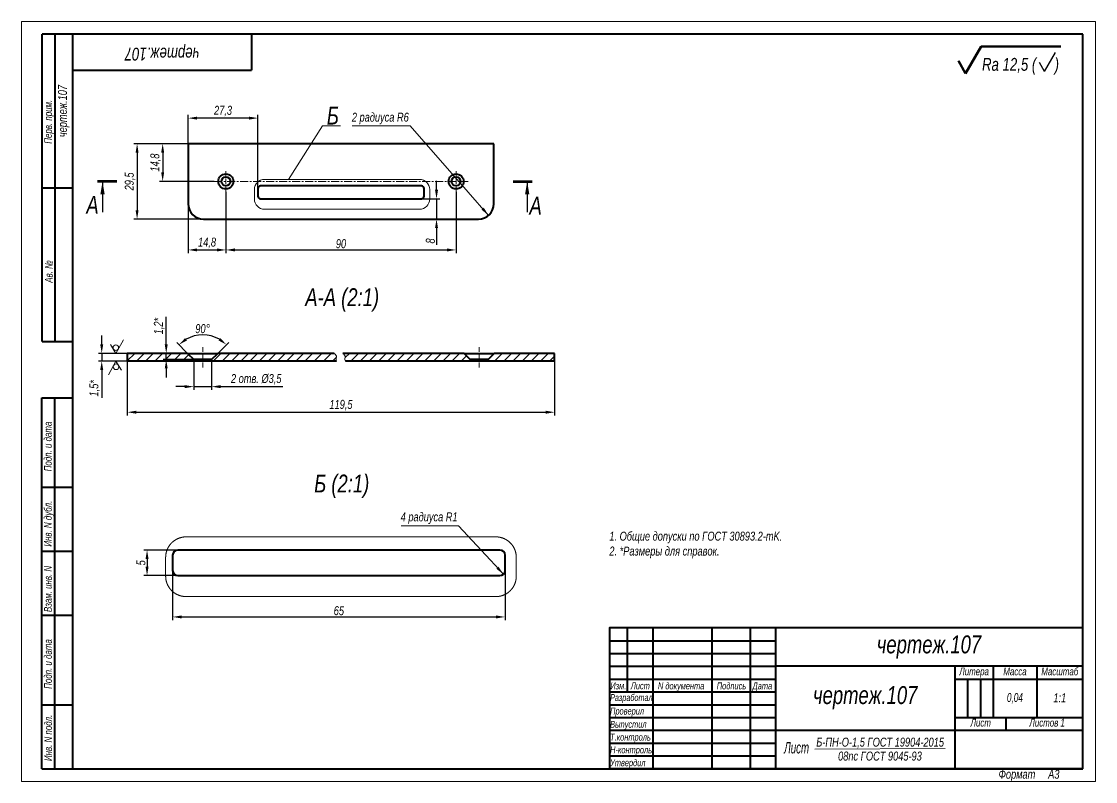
# Model space of a CAD drawing. Header units: millimetres. Extents: x 13811 to 14231, y -9150 to -8853.
import ezdxf

# ---------------------------------------------------------------- set-up
doc = ezdxf.new("R2010")
doc.units = ezdxf.units.MM
doc.linetypes.add('LT_08', pattern=[10.16, 6.35, -1.27, 1.27, -1.27])
for name, color, linetype, lineweight in [('Layer_01', 3, 'Continuous', 13), ('Layer_05', 7, 'Continuous', 40), ('Layer_08', 1, 'Continuous', 15), ('Layer_09', 6, 'Continuous', 15), ('Layer_15', 7, 'Continuous', 40), ('Layer_18', 7, 'Continuous', 18), ('Layer_19', 7, 'Continuous', 50), ('Layer_20', 8, 'Continuous', 20)]:
    doc.layers.add(name, color=color, linetype=linetype, lineweight=lineweight)
doc.styles.add('Style_01', font='ARIALNI.TTF', dxfattribs={"width": 0.9, "height": 3.5})
doc.dimstyles.new('DimStyle_05', dxfattribs={"dimtxt": 3.5, "dimasz": 3.5, "dimexe": 1.25, "dimexo": 0, "dimtad": 1, "dimdec": 1, "dimtxsty": 'Style_01', "dimcen": 0, "dimazin": 3, "dimtfac": 1, "dimtdec": 1, "dimtmove": 0, "dimatfit": 3})

# ---------------------------------------------------------------- blocks, each defined once
blk = doc.blocks.new('Block_18')
at = {"layer": 'Layer_05', "linetype": 'Continuous', "lineweight": 15}
for p, q in [((0, 297.18), (0, 0.18)), ((420, 297.18), (0, 297.18)), ((420, 297.18), (420, 0.18)), ((0, 0.18), (420, 0.18))]:
    blk.add_line(p, q, dxfattribs=at)
at = {"layer": 'Layer_05', "linetype": 'Continuous'}
for p, q in [((415, 292.18), (8.12, 292.18)), ((8.12, 172.18), (8.12, 292.18)), ((13.12, 172.18), (13.12, 292.18)), ((20, 292.18), (20, 5.18)), ((90, 292.18), (90, 278.18)), ((415, 5.18), (415, 292.18)), ((20, 278.18), (90, 278.18)), ((8.12, 232.18), (20, 232.18)), ((8.12, 172.18), (20, 172.18)), ((8, 5.18), (8, 150.18)), ((8, 150.18), (20, 150.18)), ((13, 5.18), (13, 150.18)), ((8, 115.18), (20, 115.18)), ((8, 90.18), (20, 90.18)), ((8, 65.18), (20, 65.18)), ((229.88, 55.22), (294.92, 55.22)), ((229.88, 50.21), (294.92, 50.21)), ((229.88, 45.21), (294.92, 45.21)), ((369.97, 40.21), (369.97, 25.2)), ((374.97, 40.21), (374.97, 25.2)), ((8, 30.18), (20, 30.18)), ((229.88, 30.2), (294.92, 30.2)), ((229.88, 25.2), (294.92, 25.2)), ((229.88, 20.19), (294.92, 20.19)), ((229.88, 15.19), (294.92, 15.19)), ((229.88, 10.19), (294.92, 10.19)), ((8, 5.18), (20, 5.18)), ((20, 5.18), (415, 5.18)), ((415, 5.18), (230, 5.18))]:
    blk.add_line(p, q, dxfattribs=at)
for points in [[(415, 60.22), (229.88, 60.22), (229.88, 5.18)], [(236.88, 60.22), (236.88, 35.2)], [(246.89, 60.22), (246.89, 5.18)], [(269.9, 60.22), (269.9, 5.18)], [(284.91, 60.22), (284.91, 5.18)], [(294.92, 60.22), (294.92, 5.18)], [(415, 45.21), (294.92, 45.21)], [(415, 45.21), (294.92, 45.21)], [(364.97, 45.21), (364.97, 5.18)], [(379.98, 45.21), (379.98, 25.2)], [(396.99, 45.21), (396.99, 25.2)], [(396.99, 45.21), (396.99, 25.2)], [(229.88, 40.21), (294.92, 40.21)], [(364.97, 40.21), (415, 40.21)], [(229.88, 35.2), (294.92, 35.2)], [(364.97, 25.2), (415, 25.2)], [(384.98, 25.2), (384.98, 20.19)], [(294.92, 20.19), (415, 20.19)]]:
    blk.add_lwpolyline(points, dxfattribs=at)
at = {"layer": 'Layer_05', "linetype": 'Continuous', "style": 'Style_01', "width": 0.9}
for s, p in [('Перв. прим.', (11.89, 249.43)), ('Ав. №', (12.16, 195.1)), ('Подп. и дата', (11.81, 121.4)), ('Инв. N дубл.', (11.82, 91.97)), ('Взам. инв. N', (11.83, 66.4)), ('Подп. и дата', (11.85, 36.4)), ('Инв. N подл.', (11.9, 8.18))]:
    blk.add_text(s, height=3, rotation=90, dxfattribs=at).set_placement(p)
at = {"layer": 'Layer_05', "linetype": 'Continuous', "style": 'Style_01'}
for s, height, width, p in [('Литера', 3, 0.9, (366.74, 41.69)), ('Масса', 3, 0.9, (383.95, 41.69)), ('Масштаб', 3, 0.9, (398.8, 41.69)), ('Изм.', 2.7, 0.9, (230.29, 36.2)), ('Лист', 2.7, 0.9, (238.27, 36.25)), ('N документа', 2.7, 0.9, (248.89, 36.2)), ('Подпись', 2.7, 0.9, (271.9, 36.2)), ('Дата', 2.7, 0.9, (285.88, 36.2)), ('Разработал', 2.7, 0.8, (230.17, 31.64)), ('Проверил', 2.7, 0.9, (230.17, 26.36)), ('Выпустил', 2.7, 0.9, (230.17, 21.19)), ('Лист ', 3, 0.9, (371.13, 21.68)), ('Листов 1', 3, 0.9, (394.15, 21.68)), ('Т.контроль', 2.7, 0.9, (230.17, 16.19)), ('Н-контроль', 2.7, 0.9, (230.17, 11.19)), ('Утвердил', 2.7, 0.9, (230.17, 6.18))]:
    blk.add_text(s, height=height, dxfattribs=dict(at, width=width)).set_placement(p)
at = {"layer": 'Layer_05', "linetype": 'Continuous', "insert": (382.1, 4.78), "char_height": 3.5, "width": 32.9515, "attachment_point": 1, "style": 'Style_01'}
blk.add_mtext('Формат     А3', dxfattribs=at)
blk = doc.blocks.new('*D62')
at = {"layer": 'Defpoints', "color": 0, "ltscale": 0.5, "transparency": 16777216}
for p in [(13852.02, -8982.33), (13842.02, -8985.33), (13852.02, -8985.33)]:
    blk.add_point(p, dxfattribs=at)
at = {"layer": 'Layer_08', "color": 0, "lineweight": -2, "ltscale": 0.5, "transparency": 16777216}
for p, q in [((13842.02, -8978.83), (13842.02, -8975.33)), ((13852.02, -8982.33), (13840.77, -8982.33)), ((13842.02, -8982.33), (13842.02, -8985.33)), ((13852.02, -8985.33), (13840.77, -8985.33)), ((13842.02, -8988.83), (13842.02, -8999.64))]:
    blk.add_line(p, q, dxfattribs=at)
at = {"layer": 'Layer_08', "color": 0, "ltscale": 0.5, "transparency": 16777216}
for points in [[(13841.44, -8978.83), (13842.61, -8978.83), (13842.02, -8982.33)], [(13841.44, -8988.83), (13842.61, -8988.83), (13842.02, -8985.33)]]:
    blk.add_solid(points, dxfattribs=at)
at = {"layer": 'Layer_08', "color": 0, "ltscale": 0.5, "transparency": 16777216, "insert": (13839.29, -8995.98), "char_height": 3.5, "attachment_point": 5, "rotation": 90, "style": 'Style_01'}
blk.add_mtext('1,5*', dxfattribs=at)
blk = doc.blocks.new('*D63')
at = {"layer": 'Defpoints', "color": 0, "ltscale": 0.5, "transparency": 16777216}
for p in [(13852.02, -8985.33), (14019.15, -8985.33), (14019.15, -9005.33)]:
    blk.add_point(p, dxfattribs=at)
at = {"layer": 'Layer_08', "color": 0, "lineweight": -2, "ltscale": 0.5, "transparency": 16777216}
for p, q in [((13852.02, -8985.33), (13852.02, -9006.58)), ((14019.15, -8985.33), (14019.15, -9006.58)), ((13855.52, -9005.33), (14015.65, -9005.33))]:
    blk.add_line(p, q, dxfattribs=at)
at = {"layer": 'Layer_08', "color": 0, "ltscale": 0.5, "transparency": 16777216}
for points in [[(13855.52, -9004.74), (13855.52, -9005.91), (13852.02, -9005.33)], [(14015.65, -9004.74), (14015.65, -9005.91), (14019.15, -9005.33)]]:
    blk.add_solid(points, dxfattribs=at)
at = {"layer": 'Layer_08', "color": 0, "ltscale": 0.5, "transparency": 16777216, "insert": (13935.59, -9002.59), "char_height": 3.5, "attachment_point": 5, "style": 'Style_01'}
blk.add_mtext('119,5', dxfattribs=at)
blk = doc.blocks.new('*D64')
at = {"layer": 'Defpoints', "color": 0, "ltscale": 0.5, "transparency": 16777216}
for p in [(13878.02, -8985.33), (13885.02, -8985.33), (13885.02, -8995.33)]:
    blk.add_point(p, dxfattribs=at)
at = {"layer": 'Layer_08', "color": 0, "lineweight": -2, "ltscale": 0.5, "transparency": 16777216}
for p, q in [((13878.02, -8985.33), (13878.02, -8996.58)), ((13885.02, -8985.33), (13885.02, -8996.58)), ((13874.52, -8995.33), (13871.02, -8995.33)), ((13878.02, -8995.33), (13885.02, -8995.33)), ((13888.52, -8995.33), (13912.86, -8995.33))]:
    blk.add_line(p, q, dxfattribs=at)
at = {"layer": 'Layer_08', "color": 0, "ltscale": 0.5, "transparency": 16777216}
for points in [[(13874.52, -8994.74), (13874.52, -8995.91), (13878.02, -8995.33)], [(13888.52, -8994.74), (13888.52, -8995.91), (13885.02, -8995.33)]]:
    blk.add_solid(points, dxfattribs=at)
at = {"layer": 'Layer_08', "color": 0, "ltscale": 0.5, "transparency": 16777216, "insert": (13902.44, -8992.48), "char_height": 3.5, "attachment_point": 5, "style": 'Style_01'}
blk.add_mtext('2 отв. %%C3,5', dxfattribs=at)
blk = doc.blocks.new('*D65')
at = {"layer": 'Defpoints', "color": 0, "ltscale": 0.5, "transparency": 16777216}
for p in [(13884.92, -8975.53), (13875.62, -8982.33), (13887.42, -8982.33), (13878.02, -8984.73), (13885.02, -8984.73)]:
    blk.add_point(p, dxfattribs=at)
at = {"layer": 'Layer_08', "color": 0, "lineweight": -2, "ltscale": 0.5, "transparency": 16777216}
for p, q in [((13875.62, -8982.33), (13871.34, -8978.05)), ((13887.42, -8982.33), (13891.7, -8978.05))]:
    blk.add_line(p, q, dxfattribs=at)
blk.add_arc((13881.52, -8988.23), 13.14, 60.3031, 119.6969, dxfattribs=at)
at = {"layer": 'Layer_08', "color": 0, "ltscale": 0.5, "transparency": 16777216}
for points in [[(13875.36, -8977.27), (13874.66, -8976.35), (13872.23, -8978.93)], [(13888.39, -8976.35), (13887.68, -8977.27), (13890.82, -8978.93)]]:
    blk.add_solid(points, dxfattribs=at)
at = {"layer": 'Layer_08', "color": 0, "ltscale": 0.5, "transparency": 16777216, "insert": (13881.52, -8972.67), "char_height": 3.5, "attachment_point": 5, "style": 'Style_01'}
blk.add_mtext('90°', dxfattribs=at)
blk = doc.blocks.new('*D66')
at = {"layer": 'Defpoints', "color": 0, "ltscale": 0.5, "transparency": 16777216}
for p in [(13878.44, -8982.33), (13867.25, -8984.73), (13878.84, -8984.73)]:
    blk.add_point(p, dxfattribs=at)
at = {"layer": 'Layer_08', "color": 0, "lineweight": -2, "ltscale": 0.5, "transparency": 16777216}
for p, q in [((13867.25, -8978.83), (13867.25, -8968.02)), ((13878.44, -8982.33), (13866, -8982.33)), ((13867.25, -8984.73), (13867.25, -8982.33)), ((13878.84, -8984.73), (13866, -8984.73)), ((13867.25, -8988.23), (13867.25, -8991.73))]:
    blk.add_line(p, q, dxfattribs=at)
at = {"layer": 'Layer_08', "color": 0, "ltscale": 0.5, "transparency": 16777216}
for points in [[(13866.67, -8978.83), (13867.83, -8978.83), (13867.25, -8982.33)], [(13866.67, -8988.23), (13867.83, -8988.23), (13867.25, -8984.73)]]:
    blk.add_solid(points, dxfattribs=at)
at = {"layer": 'Layer_08', "color": 0, "ltscale": 0.5, "transparency": 16777216, "insert": (13864.51, -8971.67), "char_height": 3.5, "attachment_point": 5, "rotation": 90, "style": 'Style_01'}
blk.add_mtext('1,2*', dxfattribs=at)
blk = doc.blocks.new('*D67')
at = {"layer": 'Defpoints', "color": 0, "ltscale": 0.5, "transparency": 16777216}
for p in [(13886.99, -8900.39), (13855.86, -8929.89), (13885.76, -8929.89)]:
    blk.add_point(p, dxfattribs=at)
at = {"layer": 'Layer_08', "color": 0, "lineweight": -2, "ltscale": 0.5, "transparency": 16777216}
for p, q in [((13886.99, -8900.39), (13854.61, -8900.39)), ((13855.86, -8903.89), (13855.86, -8926.39)), ((13885.76, -8929.89), (13854.61, -8929.89))]:
    blk.add_line(p, q, dxfattribs=at)
at = {"layer": 'Layer_08', "color": 0, "ltscale": 0.5, "transparency": 16777216}
for points in [[(13855.28, -8903.89), (13856.44, -8903.89), (13855.86, -8900.39)], [(13855.28, -8926.39), (13856.44, -8926.39), (13855.86, -8929.89)]]:
    blk.add_solid(points, dxfattribs=at)
at = {"layer": 'Layer_08', "color": 0, "ltscale": 0.5, "transparency": 16777216, "insert": (13853.12, -8915.14), "char_height": 3.5, "attachment_point": 5, "rotation": 90, "style": 'Style_01'}
blk.add_mtext('29,5', dxfattribs=at)
blk = doc.blocks.new('*D68')
at = {"layer": 'Defpoints', "color": 0, "ltscale": 0.5, "transparency": 16777216}
for p in [(13894.4, -8900.39), (13865.86, -8915.14), (13886, -8915.14)]:
    blk.add_point(p, dxfattribs=at)
at = {"layer": 'Layer_08', "color": 0, "lineweight": -2, "ltscale": 0.5, "transparency": 16777216}
for p, q in [((13894.4, -8900.39), (13864.61, -8900.39)), ((13865.86, -8903.89), (13865.86, -8911.64)), ((13886, -8915.14), (13864.61, -8915.14))]:
    blk.add_line(p, q, dxfattribs=at)
at = {"layer": 'Layer_08', "color": 0, "ltscale": 0.5, "transparency": 16777216}
for points in [[(13865.28, -8903.89), (13866.44, -8903.89), (13865.86, -8900.39)], [(13865.28, -8911.64), (13866.44, -8911.64), (13865.86, -8915.14)]]:
    blk.add_solid(points, dxfattribs=at)
at = {"layer": 'Layer_08', "color": 0, "ltscale": 0.5, "transparency": 16777216, "insert": (13863.12, -8907.77), "char_height": 3.5, "attachment_point": 5, "rotation": 90, "style": 'Style_01'}
blk.add_mtext('14,8', dxfattribs=at)
blk = doc.blocks.new('*D69')
at = {"layer": 'Defpoints', "color": 0, "ltscale": 0.5, "transparency": 16777216}
for p in [(13890.59, -8919.15), (13980.59, -8919.14), (13980.59, -8941.91)]:
    blk.add_point(p, dxfattribs=at)
at = {"layer": 'Layer_08', "color": 0, "lineweight": -2, "ltscale": 0.5, "transparency": 16777216}
for p, q in [((13890.59, -8919.15), (13890.59, -8943.16)), ((13980.59, -8919.14), (13980.59, -8943.16)), ((13894.09, -8941.91), (13977.09, -8941.91))]:
    blk.add_line(p, q, dxfattribs=at)
at = {"layer": 'Layer_08', "color": 0, "ltscale": 0.5, "transparency": 16777216}
for points in [[(13894.09, -8941.32), (13894.09, -8942.49), (13890.59, -8941.91)], [(13977.09, -8941.32), (13977.09, -8942.49), (13980.59, -8941.91)]]:
    blk.add_solid(points, dxfattribs=at)
at = {"layer": 'Layer_08', "color": 0, "ltscale": 0.5, "transparency": 16777216, "insert": (13935.59, -8939.5), "char_height": 3.5, "attachment_point": 5, "style": 'Style_01'}
blk.add_mtext('90', dxfattribs=at)
blk = doc.blocks.new('*D70')
at = {"layer": 'Defpoints', "color": 0, "ltscale": 0.5, "transparency": 16777216}
for p in [(13875.84, -8912.14), (13890.59, -8919.15), (13890.59, -8941.91)]:
    blk.add_point(p, dxfattribs=at)
at = {"layer": 'Layer_08', "color": 0, "lineweight": -2, "ltscale": 0.5, "transparency": 16777216}
for p, q in [((13875.84, -8912.14), (13875.84, -8943.16)), ((13890.59, -8919.15), (13890.59, -8943.16)), ((13879.34, -8941.91), (13887.09, -8941.91))]:
    blk.add_line(p, q, dxfattribs=at)
at = {"layer": 'Layer_08', "color": 0, "ltscale": 0.5, "transparency": 16777216}
for points in [[(13879.34, -8941.32), (13879.34, -8942.49), (13875.84, -8941.91)], [(13887.09, -8941.32), (13887.09, -8942.49), (13890.59, -8941.91)]]:
    blk.add_solid(points, dxfattribs=at)
at = {"layer": 'Layer_08', "color": 0, "ltscale": 0.5, "transparency": 16777216, "insert": (13883.21, -8939.17), "char_height": 3.5, "attachment_point": 5, "style": 'Style_01'}
blk.add_mtext('14,8', dxfattribs=at)
blk = doc.blocks.new('*D71')
at = {"layer": 'Defpoints', "color": 0, "ltscale": 0.5, "transparency": 16777216}
for p in [(13875.84, -8890.39), (13875.84, -8900.39), (13903.09, -8919.39)]:
    blk.add_point(p, dxfattribs=at)
at = {"layer": 'Layer_08', "color": 0, "lineweight": -2, "ltscale": 0.5, "transparency": 16777216}
for p, q in [((13875.84, -8900.39), (13875.84, -8889.14)), ((13899.59, -8890.39), (13879.34, -8890.39)), ((13903.09, -8919.39), (13903.09, -8889.14))]:
    blk.add_line(p, q, dxfattribs=at)
at = {"layer": 'Layer_08', "color": 0, "ltscale": 0.5, "transparency": 16777216}
for points in [[(13879.34, -8889.81), (13879.34, -8890.98), (13875.84, -8890.39)], [(13899.59, -8889.81), (13899.59, -8890.98), (13903.09, -8890.39)]]:
    blk.add_solid(points, dxfattribs=at)
at = {"layer": 'Layer_08', "color": 0, "ltscale": 0.5, "transparency": 16777216, "insert": (13889.46, -8887.66), "char_height": 3.5, "attachment_point": 5, "style": 'Style_01'}
blk.add_mtext('27,3', dxfattribs=at)
blk = doc.blocks.new('*D72')
at = {"layer": 'Defpoints', "color": 0, "ltscale": 0.5, "transparency": 16777216}
for p in [(13964.29, -8921.89), (13964.69, -8929.89), (13972.95, -8929.89)]:
    blk.add_point(p, dxfattribs=at)
at = {"layer": 'Layer_08', "color": 0, "lineweight": -2, "ltscale": 0.5, "transparency": 16777216}
for p, q in [((13972.95, -8918.39), (13972.95, -8914.89)), ((13964.29, -8921.89), (13974.2, -8921.89)), ((13972.95, -8921.89), (13972.95, -8929.89)), ((13964.69, -8929.89), (13974.2, -8929.89)), ((13972.95, -8933.39), (13972.95, -8939.91))]:
    blk.add_line(p, q, dxfattribs=at)
at = {"layer": 'Layer_08', "color": 0, "ltscale": 0.5, "transparency": 16777216}
for points in [[(13972.37, -8918.39), (13973.54, -8918.39), (13972.95, -8921.89)], [(13972.37, -8933.39), (13973.54, -8933.39), (13972.95, -8929.89)]]:
    blk.add_solid(points, dxfattribs=at)
at = {"layer": 'Layer_08', "color": 0, "ltscale": 0.5, "transparency": 16777216, "insert": (13970.54, -8938.4), "char_height": 3.5, "attachment_point": 5, "rotation": 90, "style": 'Style_01'}
blk.add_mtext('8', dxfattribs=at)
blk = doc.blocks.new('*D73')
at = {"layer": 'Defpoints', "color": 0, "ltscale": 0.5, "transparency": 16777216}
for p in [(13874.43, -9059.18), (13859.76, -9069.18), (13873.6, -9069.18)]:
    blk.add_point(p, dxfattribs=at)
at = {"layer": 'Layer_08', "color": 0, "lineweight": -2, "ltscale": 0.5, "transparency": 16777216}
for p, q in [((13874.43, -9059.18), (13858.51, -9059.18)), ((13859.76, -9062.68), (13859.76, -9065.68)), ((13873.6, -9069.18), (13858.51, -9069.18))]:
    blk.add_line(p, q, dxfattribs=at)
at = {"layer": 'Layer_08', "color": 0, "ltscale": 0.5, "transparency": 16777216}
for points in [[(13859.18, -9062.68), (13860.35, -9062.68), (13859.76, -9059.18)], [(13859.18, -9065.68), (13860.35, -9065.68), (13859.76, -9069.18)]]:
    blk.add_solid(points, dxfattribs=at)
at = {"layer": 'Layer_08', "color": 0, "ltscale": 0.5, "transparency": 16777216, "insert": (13857.36, -9064.18), "char_height": 3.5, "attachment_point": 5, "rotation": 90, "style": 'Style_01'}
blk.add_mtext('5', dxfattribs=at)
blk = doc.blocks.new('*D74')
at = {"layer": 'Defpoints', "color": 0, "ltscale": 0.5, "transparency": 16777216}
for p in [(13869.76, -9064.18), (13999.76, -9064.18), (13999.76, -9085.33)]:
    blk.add_point(p, dxfattribs=at)
at = {"layer": 'Layer_08', "color": 0, "lineweight": -2, "ltscale": 0.5, "transparency": 16777216}
for p, q in [((13869.76, -9064.18), (13869.76, -9086.58)), ((13999.76, -9064.18), (13999.76, -9086.58)), ((13873.26, -9085.33), (13996.26, -9085.33))]:
    blk.add_line(p, q, dxfattribs=at)
at = {"layer": 'Layer_08', "color": 0, "ltscale": 0.5, "transparency": 16777216}
for points in [[(13873.26, -9084.74), (13873.26, -9085.91), (13869.76, -9085.33)], [(13996.26, -9084.74), (13996.26, -9085.91), (13999.76, -9085.33)]]:
    blk.add_solid(points, dxfattribs=at)
at = {"layer": 'Layer_08', "color": 0, "ltscale": 0.5, "transparency": 16777216, "insert": (13934.76, -9082.91), "char_height": 3.5, "attachment_point": 5, "style": 'Style_01'}
blk.add_mtext('65', dxfattribs=at)

msp = doc.modelspace()

# ---------------------------------------------------------------- hatches: boundary and pattern name
at = {"linetype": 'Continuous', "lineweight": 18}
h = msp.add_hatch(dxfattribs=at)
h.set_pattern_fill('ANSI31', color=256, scale=0.8, style=0)
h.set_pattern_definition([(45, (-13924.705, 9019.3402), (-1.79605122, 1.79605122), [])])
h.paths.add_polyline_path([(13875.62, -8982.33), (13852.02, -8982.33), (13852.02, -8985.33), (13878.02, -8985.33), (13878.02, -8984.73)], flags=0)
h = msp.add_hatch(dxfattribs=at)
h.set_pattern_fill('ANSI31', color=256, scale=0.8, style=0)
h.set_pattern_definition([(45, (-13996.5741, 9019.3402), (-1.79605122, 1.79605122), [])])
h.paths.add_polyline_path([(13993.15, -8985.33), (14019.15, -8985.33), (14019.15, -8982.33), (13995.55, -8982.33), (13993.15, -8984.73)], flags=0)
at = {"layer": 'Layer_18', "ltscale": 0.5}
h = msp.add_hatch(dxfattribs=at)
h.set_pattern_fill('ANSI31', color=256, scale=0.8)
edge = h.paths.add_edge_path()
edge.add_spline(control_points=[(13933.89, -8985.33), (13933.76, -8985.05), (13933.54, -8984.57), (13934.07, -8983.49), (13933.42, -8982.82), (13932.94, -8982.33)], knot_values=[0, 0, 0, 0, 0.876979, 1.489397, 3.276457, 3.276457, 3.276457, 3.276457], degree=3, periodic=0)
edge.add_line((13932.94, -8982.33), (13887.42, -8982.33))
edge.add_line((13887.42, -8982.33), (13885.02, -8984.73))
edge.add_line((13885.02, -8984.73), (13885.02, -8985.33))
edge.add_line((13885.02, -8985.33), (13933.89, -8985.33))
edge = h.paths.add_edge_path()
edge.add_line((13983.75, -8982.33), (13936.35, -8982.33))
edge.add_spline(control_points=[(13936.35, -8982.33), (13936.84, -8982.82), (13937.48, -8983.49), (13936.96, -8984.57), (13937.18, -8985.05), (13937.3, -8985.33)], knot_values=[0, 0, 0, 0, 1.787059, 2.399478, 3.276457, 3.276457, 3.276457, 3.276457], degree=3, periodic=0)
edge.add_line((13937.3, -8985.33), (13986.15, -8985.33))
edge.add_line((13986.15, -8985.33), (13986.15, -8984.73))
edge.add_line((13986.15, -8984.73), (13983.75, -8982.33))

# ---------------------------------------------------------------- linework, layer by layer
at = {"layer": 'Layer_01', "lineweight": 13, "ltscale": 0.303109}
msp.add_line((14179.84, -8872.95), (14185.91, -8862.45), dxfattribs=at)
msp.add_line((14179.84, -8872.95), (14185.91, -8862.45), dxfattribs=at)
msp.add_line((14179.84, -8872.95), (14185.91, -8862.45), dxfattribs=at)
at = {"layer": 'Layer_01', "lineweight": 30}
for q in [(14215.03, -8864.69), (14215.03, -8864.69), (14215.03, -8864.69), (14215.03, -8864.69), (14208.68, -8868.69), (14208.68, -8868.69), (14208.68, -8868.69), (14208.68, -8868.69)]:
    msp.add_line((14210.7, -8872.19), q, dxfattribs=at)
at = {"layer": 'Layer_01', "lineweight": 13, "ltscale": 0.141451}
msp.add_line((14179.84, -8872.95), (14177.02, -8868.05), dxfattribs=at)
msp.add_line((14179.84, -8872.95), (14177.02, -8868.05), dxfattribs=at)
msp.add_line((14179.84, -8872.95), (14177.02, -8868.05), dxfattribs=at)
at = {"layer": 'Layer_01'}
msp.add_line((14120.95, -9136.95), (14171.82, -9136.76), dxfattribs=at)
at = {"layer": 'Layer_08', "linetype": 'Continuous', "lineweight": 13, "ltscale": 0.5}
for p, q in [((13939.93, -8893.47), (13962.64, -8893.47)), ((13962.64, -8893.47), (13985.38, -8919.38)), ((13993.29, -8928.4), (13985.38, -8919.38)), ((13959.15, -9049.66), (13981.59, -9049.66)), ((13981.59, -9049.66), (13994.03, -9063.14)), ((13999.12, -9068.65), (13994.03, -9063.14))]:
    msp.add_line(p, q, dxfattribs=at)
at = {"layer": 'Layer_08', "ltscale": 0.5}
for points in [[(13991.43, -8925.39), (13990.55, -8926.16), (13993.29, -8928.4)], [(13997.17, -9065.69), (13996.32, -9066.48), (13999.12, -9068.65)]]:
    msp.add_solid(points, dxfattribs=at)
at = {"layer": 'Layer_09', "linetype": 'LT_08', "ltscale": 0.3}
for p, q in [((13890.59, -8911.13), (13890.59, -8919.15)), ((13980.59, -8911.15), (13980.59, -8919.14)), ((13881.52, -8979.85), (13881.52, -8987.87)), ((13989.65, -8979.85), (13989.65, -8987.87))]:
    msp.add_line(p, q, dxfattribs=at)
at = {"layer": 'Layer_09', "linetype": 'LT_08', "ltscale": 0.5}
msp.add_line((13886, -8915.14), (13985.34, -8915.14), dxfattribs=at)
at = {"layer": 'Layer_09'}
for p, q in [((13905.72, -8914.32), (13966.28, -8914.32)), ((13901.72, -8918.32), (13901.72, -8921.99)), ((13970.28, -8918.32), (13970.28, -8921.99)), ((13905.72, -8925.99), (13966.28, -8925.99))]:
    msp.add_line(p, q, dxfattribs=at)
for points in [[(13915.08, -8914.32), (13928.41, -8893.47)], [(13928.41, -8893.47), (13935.34, -8893.47)]]:
    msp.add_lwpolyline(points, dxfattribs=at)
at = {"layer": 'Layer_09', "flags": 128}
msp.add_lwpolyline([(13996.15, -9054.03), (13996.14, -9054.03), (13875.03, -9054.03), (13874.95, -9054.04), (13874.87, -9054.04), (13874.79, -9054.04), (13874.71, -9054.04), (13874.63, -9054.04), (13874.55, -9054.05), (13874.47, -9054.05), (13874.39, -9054.06), (13874.31, -9054.07), (13874.23, -9054.07), (13874.15, -9054.08), (13874.07, -9054.09), (13874, -9054.1), (13873.92, -9054.11), (13873.84, -9054.12), (13873.76, -9054.14), (13873.68, -9054.15), (13873.6, -9054.16), (13873.52, -9054.18), (13873.44, -9054.19), (13873.36, -9054.21), (13873.29, -9054.23), (13873.21, -9054.25), (13873.13, -9054.26), (13873.05, -9054.28), (13872.98, -9054.3), (13872.9, -9054.32), (13872.82, -9054.35), (13872.74, -9054.37), (13872.67, -9054.39), (13872.59, -9054.42), (13872.52, -9054.44), (13872.44, -9054.47), (13872.36, -9054.49), (13872.29, -9054.52), (13872.21, -9054.55), (13872.14, -9054.58), (13872.07, -9054.61), (13871.99, -9054.64), (13871.92, -9054.67), (13871.84, -9054.7), (13871.77, -9054.73), (13871.7, -9054.76), (13871.62, -9054.8), (13871.55, -9054.83), (13871.48, -9054.87), (13871.41, -9054.9), (13871.34, -9054.94), (13871.27, -9054.98), (13871.2, -9055.01), (13871.13, -9055.05), (13871.06, -9055.09), (13870.99, -9055.13), (13870.92, -9055.17), (13870.85, -9055.21), (13870.78, -9055.26), (13870.72, -9055.3), (13870.65, -9055.34), (13870.58, -9055.39), (13870.52, -9055.43), (13870.45, -9055.48), (13870.38, -9055.52), (13870.32, -9055.57), (13870.25, -9055.62), (13870.19, -9055.67), (13870.13, -9055.71), (13870.06, -9055.76), (13870, -9055.81), (13869.94, -9055.86), (13869.88, -9055.92), (13869.82, -9055.97), (13869.76, -9056.02), (13869.7, -9056.07), (13869.64, -9056.13), (13869.58, -9056.18), (13869.52, -9056.24), (13869.46, -9056.29), (13869.41, -9056.35), (13869.35, -9056.4), (13869.29, -9056.46), (13869.24, -9056.52), (13869.18, -9056.58), (13869.13, -9056.64), (13869.08, -9056.69), (13869.02, -9056.75), (13868.97, -9056.82), (13868.92, -9056.88), (13868.87, -9056.94), (13868.82, -9057), (13868.77, -9057.06), (13868.72, -9057.12), (13868.67, -9057.19), (13868.62, -9057.25), (13868.57, -9057.32), (13868.53, -9057.38), (13868.48, -9057.45), (13868.43, -9057.51), (13868.39, -9057.58), (13868.34, -9057.65), (13868.3, -9057.71), (13868.26, -9057.78), (13868.22, -9057.85), (13868.17, -9057.92), (13868.13, -9057.98), (13868.09, -9058.05), (13868.05, -9058.12), (13868.01, -9058.19), (13867.98, -9058.26), (13867.94, -9058.33), (13867.9, -9058.41), (13867.87, -9058.48), (13867.83, -9058.55), (13867.8, -9058.62), (13867.76, -9058.69), (13867.73, -9058.77), (13867.7, -9058.84), (13867.67, -9058.91), (13867.64, -9058.99), (13867.61, -9059.06), (13867.58, -9059.14), (13867.55, -9059.21), (13867.52, -9059.29), (13867.49, -9059.36), (13867.47, -9059.44), (13867.44, -9059.51), (13867.42, -9059.59), (13867.39, -9059.66), (13867.37, -9059.74), (13867.35, -9059.82), (13867.32, -9059.89), (13867.3, -9059.97), (13867.28, -9060.05), (13867.26, -9060.13), (13867.24, -9060.2), (13867.23, -9060.28), (13867.21, -9060.36), (13867.19, -9060.44), (13867.18, -9060.52), (13867.16, -9060.6), (13867.15, -9060.67), (13867.14, -9060.75), (13867.12, -9060.83), (13867.11, -9060.91), (13867.1, -9060.99), (13867.09, -9061.07), (13867.08, -9061.15), (13867.07, -9061.23), (13867.07, -9061.31), (13867.06, -9061.39), (13867.05, -9061.47), (13867.05, -9061.55), (13867.04, -9061.63), (13867.04, -9061.71), (13867.04, -9061.79), (13867.03, -9061.87), (13867.03, -9061.95), (13867.03, -9062.03), (13867.03, -9062.03), (13867.03, -9069.38), (13867.03, -9069.46), (13867.03, -9069.54), (13867.04, -9069.62), (13867.04, -9069.7), (13867.04, -9069.78), (13867.05, -9069.86), (13867.05, -9069.94), (13867.06, -9070.02), (13867.06, -9070.1), (13867.07, -9070.18), (13867.08, -9070.26), (13867.09, -9070.34), (13867.1, -9070.41), (13867.11, -9070.49), (13867.12, -9070.57), (13867.13, -9070.65), (13867.15, -9070.73), (13867.16, -9070.81), (13867.18, -9070.89), (13867.19, -9070.97), (13867.21, -9071.05), (13867.23, -9071.12), (13867.24, -9071.2), (13867.26, -9071.28), (13867.28, -9071.36), (13867.3, -9071.43), (13867.32, -9071.51), (13867.34, -9071.59), (13867.37, -9071.67), (13867.39, -9071.74), (13867.41, -9071.82), (13867.44, -9071.89), (13867.46, -9071.97), (13867.49, -9072.05), (13867.52, -9072.12), (13867.55, -9072.2), (13867.57, -9072.27), (13867.6, -9072.34), (13867.63, -9072.42), (13867.66, -9072.49), (13867.7, -9072.57), (13867.73, -9072.64), (13867.76, -9072.71), (13867.79, -9072.78), (13867.83, -9072.86), (13867.86, -9072.93), (13867.9, -9073), (13867.94, -9073.07), (13867.97, -9073.14), (13868.01, -9073.21), (13868.05, -9073.28), (13868.09, -9073.35), (13868.13, -9073.42), (13868.17, -9073.49), (13868.21, -9073.56), (13868.25, -9073.63), (13868.3, -9073.69), (13868.34, -9073.76), (13868.38, -9073.83), (13868.43, -9073.89), (13868.48, -9073.96), (13868.52, -9074.03), (13868.57, -9074.09), (13868.62, -9074.16), (13868.66, -9074.22), (13868.71, -9074.28), (13868.76, -9074.35), (13868.81, -9074.41), (13868.86, -9074.47), (13868.91, -9074.53), (13868.97, -9074.59), (13869.02, -9074.65), (13869.07, -9074.71), (13869.12, -9074.77), (13869.18, -9074.83), (13869.23, -9074.89), (13869.29, -9074.95), (13869.35, -9075), (13869.4, -9075.06), (13869.46, -9075.12), (13869.52, -9075.17), (13869.57, -9075.23), (13869.63, -9075.28), (13869.69, -9075.33), (13869.75, -9075.39), (13869.81, -9075.44), (13869.87, -9075.49), (13869.94, -9075.54), (13870, -9075.59), (13870.06, -9075.64), (13870.12, -9075.69), (13870.19, -9075.74), (13870.25, -9075.79), (13870.31, -9075.84), (13870.38, -9075.88), (13870.44, -9075.93), (13870.51, -9075.98), (13870.58, -9076.02), (13870.64, -9076.07), (13870.71, -9076.11), (13870.78, -9076.15), (13870.85, -9076.19), (13870.91, -9076.24), (13870.98, -9076.28), (13871.05, -9076.32), (13871.12, -9076.36), (13871.19, -9076.4), (13871.26, -9076.43), (13871.33, -9076.47), (13871.4, -9076.51), (13871.48, -9076.54), (13871.55, -9076.58), (13871.62, -9076.61), (13871.69, -9076.65), (13871.76, -9076.68), (13871.84, -9076.71), (13871.91, -9076.74), (13871.99, -9076.77), (13872.06, -9076.8), (13872.13, -9076.83), (13872.21, -9076.86), (13872.28, -9076.89), (13872.36, -9076.92), (13872.43, -9076.94), (13872.51, -9076.97), (13872.59, -9076.99), (13872.66, -9077.02), (13872.74, -9077.04), (13872.82, -9077.06), (13872.89, -9077.09), (13872.97, -9077.11), (13873.05, -9077.13), (13873.12, -9077.15), (13873.2, -9077.17), (13873.28, -9077.18), (13873.36, -9077.2), (13873.44, -9077.22), (13873.52, -9077.23), (13873.59, -9077.25), (13873.67, -9077.26), (13873.75, -9077.27), (13873.83, -9077.29), (13873.91, -9077.3), (13873.99, -9077.31), (13874.07, -9077.32), (13874.15, -9077.33), (13874.23, -9077.34), (13874.31, -9077.34), (13874.39, -9077.35), (13874.47, -9077.36), (13874.55, -9077.36), (13874.63, -9077.37), (13874.71, -9077.37), (13874.79, -9077.37), (13874.87, -9077.38), (13874.95, -9077.38), (13875.03, -9077.38), (13875.03, -9077.38), (13996.14, -9077.38), (13996.22, -9077.38), (13996.3, -9077.38), (13996.38, -9077.37), (13996.46, -9077.37), (13996.54, -9077.37), (13996.62, -9077.36), (13996.7, -9077.36), (13996.78, -9077.35), (13996.86, -9077.35), (13996.94, -9077.34), (13997.02, -9077.33), (13997.1, -9077.32), (13997.18, -9077.31), (13997.26, -9077.3), (13997.34, -9077.29), (13997.42, -9077.28), (13997.5, -9077.26), (13997.58, -9077.25), (13997.65, -9077.23), (13997.73, -9077.22), (13997.81, -9077.2), (13997.89, -9077.18), (13997.97, -9077.17), (13998.04, -9077.15), (13998.12, -9077.13), (13998.2, -9077.11), (13998.28, -9077.09), (13998.35, -9077.07), (13998.43, -9077.04), (13998.51, -9077.02), (13998.58, -9077), (13998.66, -9076.97), (13998.74, -9076.95), (13998.81, -9076.92), (13998.89, -9076.89), (13998.96, -9076.86), (13999.04, -9076.84), (13999.11, -9076.81), (13999.18, -9076.78), (13999.26, -9076.75), (13999.33, -9076.71), (13999.41, -9076.68), (13999.48, -9076.65), (13999.55, -9076.62), (13999.62, -9076.58), (13999.69, -9076.55), (13999.77, -9076.51), (13999.84, -9076.47), (13999.91, -9076.44), (13999.98, -9076.4), (14000.05, -9076.36), (14000.12, -9076.32), (14000.19, -9076.28), (14000.26, -9076.24), (14000.32, -9076.2), (14000.39, -9076.16), (14000.46, -9076.11), (14000.53, -9076.07), (14000.59, -9076.02), (14000.66, -9075.98), (14000.73, -9075.93), (14000.79, -9075.89), (14000.86, -9075.84), (14000.92, -9075.79), (14000.98, -9075.75), (14001.05, -9075.7), (14001.11, -9075.65), (14001.17, -9075.6), (14001.24, -9075.55), (14001.3, -9075.5), (14001.36, -9075.44), (14001.42, -9075.39), (14001.48, -9075.34), (14001.54, -9075.29), (14001.6, -9075.23), (14001.65, -9075.18), (14001.71, -9075.12), (14001.77, -9075.06), (14001.83, -9075.01), (14001.88, -9074.95), (14001.94, -9074.89), (14001.99, -9074.84), (14002.05, -9074.78), (14002.1, -9074.72), (14002.15, -9074.66), (14002.21, -9074.6), (14002.26, -9074.54), (14002.31, -9074.47), (14002.36, -9074.41), (14002.41, -9074.35), (14002.46, -9074.29), (14002.51, -9074.22), (14002.56, -9074.16), (14002.6, -9074.1), (14002.65, -9074.03), (14002.7, -9073.97), (14002.74, -9073.9), (14002.79, -9073.83), (14002.83, -9073.77), (14002.88, -9073.7), (14002.92, -9073.63), (14002.96, -9073.56), (14003, -9073.5), (14003.04, -9073.43), (14003.08, -9073.36), (14003.12, -9073.29), (14003.16, -9073.22), (14003.2, -9073.15), (14003.24, -9073.08), (14003.27, -9073.01), (14003.31, -9072.93), (14003.34, -9072.86), (14003.38, -9072.79), (14003.41, -9072.72), (14003.45, -9072.65), (14003.48, -9072.57), (14003.51, -9072.5), (14003.54, -9072.42), (14003.57, -9072.35), (14003.6, -9072.28), (14003.63, -9072.2), (14003.66, -9072.13), (14003.68, -9072.05), (14003.71, -9071.98), (14003.74, -9071.9), (14003.76, -9071.82), (14003.78, -9071.75), (14003.81, -9071.67), (14003.83, -9071.59), (14003.85, -9071.52), (14003.87, -9071.44), (14003.89, -9071.36), (14003.91, -9071.29), (14003.93, -9071.21), (14003.95, -9071.13), (14003.97, -9071.05), (14003.98, -9070.97), (14004, -9070.89), (14004.01, -9070.82), (14004.03, -9070.74), (14004.04, -9070.66), (14004.05, -9070.58), (14004.06, -9070.5), (14004.07, -9070.42), (14004.08, -9070.34), (14004.09, -9070.26), (14004.1, -9070.18), (14004.11, -9070.1), (14004.12, -9070.02), (14004.12, -9069.94), (14004.13, -9069.86), (14004.13, -9069.78), (14004.14, -9069.7), (14004.14, -9069.62), (14004.14, -9069.54), (14004.14, -9069.46), (14004.14, -9069.38), (14004.14, -9069.38), (14004.14, -9062.03), (14004.14, -9061.95), (14004.14, -9061.87), (14004.14, -9061.79), (14004.14, -9061.71), (14004.13, -9061.63), (14004.13, -9061.55), (14004.12, -9061.48), (14004.12, -9061.4), (14004.11, -9061.32), (14004.1, -9061.24), (14004.09, -9061.16), (14004.09, -9061.08), (14004.08, -9061), (14004.06, -9060.92), (14004.05, -9060.84), (14004.04, -9060.76), (14004.03, -9060.68), (14004.01, -9060.6), (14004, -9060.52), (14003.98, -9060.45), (14003.97, -9060.37), (14003.95, -9060.29), (14003.93, -9060.21), (14003.91, -9060.13), (14003.89, -9060.06), (14003.87, -9059.98), (14003.85, -9059.9), (14003.83, -9059.82), (14003.81, -9059.75), (14003.79, -9059.67), (14003.76, -9059.59), (14003.74, -9059.52), (14003.71, -9059.44), (14003.69, -9059.37), (14003.66, -9059.29), (14003.63, -9059.22), (14003.6, -9059.14), (14003.57, -9059.07), (14003.54, -9058.99), (14003.51, -9058.92), (14003.48, -9058.85), (14003.45, -9058.77), (14003.41, -9058.7), (14003.38, -9058.63), (14003.35, -9058.55), (14003.31, -9058.48), (14003.28, -9058.41), (14003.24, -9058.34), (14003.2, -9058.27), (14003.16, -9058.2), (14003.13, -9058.13), (14003.09, -9058.06), (14003.05, -9057.99), (14003, -9057.92), (14002.96, -9057.85), (14002.92, -9057.79), (14002.88, -9057.72), (14002.83, -9057.65), (14002.79, -9057.58), (14002.75, -9057.52), (14002.7, -9057.45), (14002.65, -9057.39), (14002.61, -9057.32), (14002.56, -9057.26), (14002.51, -9057.19), (14002.46, -9057.13), (14002.41, -9057.07), (14002.36, -9057), (14002.31, -9056.94), (14002.26, -9056.88), (14002.21, -9056.82), (14002.16, -9056.76), (14002.1, -9056.7), (14002.05, -9056.64), (14002, -9056.58), (14001.94, -9056.52), (14001.89, -9056.47), (14001.83, -9056.41), (14001.77, -9056.35), (14001.72, -9056.3), (14001.66, -9056.24), (14001.6, -9056.19), (14001.54, -9056.13), (14001.48, -9056.08), (14001.42, -9056.02), (14001.36, -9055.97), (14001.3, -9055.92), (14001.24, -9055.87), (14001.18, -9055.82), (14001.12, -9055.77), (14001.05, -9055.72), (14000.99, -9055.67), (14000.93, -9055.62), (14000.86, -9055.57), (14000.8, -9055.53), (14000.73, -9055.48), (14000.67, -9055.44), (14000.6, -9055.39), (14000.53, -9055.35), (14000.47, -9055.3), (14000.4, -9055.26), (14000.33, -9055.22), (14000.26, -9055.18), (14000.19, -9055.14), (14000.12, -9055.1), (14000.05, -9055.06), (13999.98, -9055.02), (13999.91, -9054.98), (13999.84, -9054.94), (13999.77, -9054.9), (13999.7, -9054.87), (13999.63, -9054.83), (13999.56, -9054.8), (13999.48, -9054.77), (13999.41, -9054.73), (13999.34, -9054.7), (13999.26, -9054.67), (13999.19, -9054.64), (13999.12, -9054.61), (13999.04, -9054.58), (13998.97, -9054.55), (13998.89, -9054.52), (13998.82, -9054.49), (13998.74, -9054.47), (13998.67, -9054.44), (13998.59, -9054.42), (13998.51, -9054.39), (13998.44, -9054.37), (13998.36, -9054.35), (13998.28, -9054.33), (13998.21, -9054.31), (13998.13, -9054.28), (13998.05, -9054.27), (13997.97, -9054.25), (13997.9, -9054.23), (13997.82, -9054.21), (13997.74, -9054.2), (13997.66, -9054.18), (13997.58, -9054.17), (13997.5, -9054.15), (13997.42, -9054.14), (13997.35, -9054.13), (13997.27, -9054.11), (13997.19, -9054.1), (13997.11, -9054.09), (13997.03, -9054.08), (13996.95, -9054.08), (13996.87, -9054.07), (13996.79, -9054.06), (13996.71, -9054.05), (13996.63, -9054.05), (13996.55, -9054.04), (13996.47, -9054.04), (13996.39, -9054.04), (13996.31, -9054.04), (13996.23, -9054.04), (13996.15, -9054.03)], dxfattribs=at)
at = {"layer": 'Layer_09'}
for centre, start, end in [((13905.72, -8918.32), 90, 180), ((13966.28, -8918.32), 0, 90), ((13905.72, -8921.99), 180, 270), ((13966.28, -8921.99), 270, 0)]:
    msp.add_arc(centre, 4, start, end, dxfattribs=at)
at = {"layer": 'Layer_09', "ltscale": 0.5}
for points in [[(13932.94, -8982.33), (13933.42, -8982.82), (13934.07, -8983.49), (13933.54, -8984.57), (13933.76, -8985.05), (13933.89, -8985.33)], [(13936.35, -8982.33), (13936.84, -8982.82), (13937.48, -8983.49), (13936.96, -8984.57), (13937.18, -8985.05), (13937.3, -8985.33)]]:
    msp.add_open_spline(points, degree=3, knots=[0, 0, 0, 0, 1.787059, 2.399478, 3.276457, 3.276457, 3.276457, 3.276457], dxfattribs=at)
at = {"layer": 'Layer_15', "linetype": 'Continuous'}
for p, q in [((13995.34, -8900.39), (13875.84, -8900.39)), ((13875.84, -8900.39), (13875.84, -8923.89)), ((13995.34, -8923.89), (13995.34, -8900.39)), ((13903.09, -8917.89), (13903.09, -8920.89)), ((13967.09, -8916.89), (13904.09, -8916.89)), ((13968.09, -8920.89), (13968.09, -8917.89)), ((13904.09, -8921.89), (13967.09, -8921.89)), ((13881.84, -8929.89), (13989.34, -8929.89)), ((13852.02, -8982.33), (13852.02, -8985.33)), ((13875.62, -8982.33), (13852.02, -8982.33)), ((13875.62, -8982.33), (13878.02, -8984.73)), ((13875.62, -8982.33), (13887.42, -8982.33)), ((13885.02, -8984.73), (13887.42, -8982.33)), ((13932.94, -8982.33), (13887.42, -8982.33)), ((13983.75, -8982.33), (13936.35, -8982.33)), ((13983.75, -8982.33), (13986.15, -8984.73)), ((13983.75, -8982.33), (13995.55, -8982.33)), ((13993.15, -8984.73), (13995.55, -8982.33)), ((14019.15, -8982.33), (13995.55, -8982.33)), ((14019.15, -8985.33), (14019.15, -8982.33)), ((13878.02, -8985.33), (13852.02, -8985.33)), ((13878.02, -8984.73), (13878.02, -8985.33)), ((13885.02, -8984.73), (13878.02, -8984.73)), ((13885.02, -8985.33), (13878.02, -8985.33)), ((13885.02, -8985.33), (13885.02, -8984.73)), ((13933.89, -8985.33), (13885.02, -8985.33)), ((13986.15, -8985.33), (13937.3, -8985.33)), ((13986.15, -8984.73), (13986.15, -8985.33)), ((13993.15, -8984.73), (13986.15, -8984.73)), ((13993.15, -8985.33), (13986.15, -8985.33)), ((13993.15, -8985.33), (13993.15, -8984.73)), ((14019.15, -8985.33), (13993.15, -8985.33)), ((13997.76, -9059.18), (13871.76, -9059.18)), ((13869.76, -9061.18), (13869.76, -9067.18)), ((13999.76, -9067.18), (13999.76, -9061.18)), ((13871.76, -9069.18), (13997.76, -9069.18))]:
    msp.add_line(p, q, dxfattribs=at)
for centre, radius in [((13890.59, -8915.14), 2.95), ((13980.59, -8915.14), 2.95), ((13890.59, -8915.14), 1.75), ((13980.59, -8915.14), 1.75)]:
    msp.add_circle(centre, radius, dxfattribs=at)
for centre, radius, start, end in [((13904.09, -8917.89), 1, 90, 180), ((13967.09, -8917.89), 1, 0, 90), ((13881.84, -8923.89), 6, 180, 270), ((13904.09, -8920.89), 1, 180, 270), ((13967.09, -8920.89), 1, 270, 0), ((13989.34, -8923.89), 6, 270, 0), ((13871.76, -9061.18), 2, 90.0001, 180), ((13997.76, -9061.18), 2, 0, 89.9999), ((13871.76, -9067.18), 2, 180, 269.9998), ((13997.76, -9067.18), 2, 270.0002, 360)]:
    msp.add_arc(centre, radius, start, end, dxfattribs=at)
at = {"layer": 'Layer_19', "lineweight": 50}
for p, q in [((14179.84, -8872.95), (14185.91, -8862.45)), ((14185.91, -8862.45), (14217.05, -8862.45)), ((14179.84, -8872.95), (14177.02, -8868.05))]:
    msp.add_line(p, q, dxfattribs=at)
at = {"layer": 'Layer_20', "lineweight": 70}
for p, q in [((13847.88, -8915.14), (13840.44, -8915.14)), ((14002.87, -8915.14), (14010.31, -8915.14))]:
    msp.add_line(p, q, dxfattribs=at)
at = {"layer": 'Layer_20', "lineweight": 13, "ltscale": 0.141451}
for p, q in [((13847.59, -8982.33), (13845.46, -8978.83)), ((13847.59, -8982.33), (13845.49, -8978.88)), ((13847.59, -8982.33), (13845.49, -8978.88)), ((13847.59, -8982.33), (13845.49, -8978.88)), ((13847.59, -8985.33), (13849.69, -8988.78)), ((13847.59, -8985.33), (13849.69, -8988.78)), ((13847.59, -8985.33), (13849.69, -8988.78)), ((13847.59, -8985.33), (13849.72, -8988.83))]:
    msp.add_line(p, q, dxfattribs=at)
at = {"layer": 'Layer_20', "lineweight": 13, "ltscale": 0.303109}
for p, q in [((13847.59, -8982.33), (13850.5, -8977.01)), ((13847.59, -8982.33), (13850.5, -8977.01)), ((13847.59, -8982.33), (13850.5, -8977.01)), ((13847.59, -8982.33), (13850.5, -8977.01)), ((13847.59, -8985.33), (13844.68, -8990.65)), ((13847.59, -8985.33), (13844.68, -8990.65)), ((13847.59, -8985.33), (13844.68, -8990.65)), ((13847.59, -8985.33), (13844.68, -8990.65))]:
    msp.add_line(p, q, dxfattribs=at)
at = {"layer": 'Layer_20', "lineweight": 13}
for centre in [(13847.55, -8980.1), (13847.55, -8980.1), (13847.55, -8980.1), (13847.55, -8980.1), (13847.64, -8987.56), (13847.64, -8987.56), (13847.64, -8987.56), (13847.64, -8987.56)]:
    msp.add_circle(centre, 1.1, dxfattribs=at)

# ---------------------------------------------------------------- block references
at = {"layer": 'Layer_05'}
msp.add_blockref('Block_18', (13810.65, -9149.82), dxfattribs=at)

# ---------------------------------------------------------------- texts
at = {"layer": 'Layer_01', "style": 'Style_01'}
for s, height, width, p in [('Rа 12,5 (     )', 5, 0.9, (14186.28, -8871.89)), ('А', 7, 0.9, (13836.02, -8927.77)), ('А', 7, 0.9, (14009.31, -8928.06)), ('А-А (2:1)', 7, 0.9, (13921.63, -8963.87)), ('1:1', 3.5, 0.9, (14214.18, -9118.65)), ('Лист', 4.5, 0.735, (14108.88, -9138.66))]:
    msp.add_text(s, height=height, dxfattribs=dict(at, width=width)).set_placement(p)
at = {"layer": 'Layer_01', "attachment_point": 5, "style": 'Style_01'}
for insert, char_height, width, rotation in [((13865.65, -8864.63), 5, 70, 180), ((13827.21, -8887.63), 3.5, 60, 90)]:
    msp.add_mtext('чертеж.107', dxfattribs=dict(at, insert=insert, char_height=char_height, width=width, rotation=rotation))
at = {"layer": 'Layer_01', "char_height": 7, "attachment_point": 1, "style": 'Style_01'}
for s, insert in [('Б', (13930.06, -8885.89)), ('Б (2:1)', (13925.12, -9029.68))]:
    msp.add_mtext(s, dxfattribs=dict(at, insert=insert))
at = {"layer": 'Layer_01', "insert": (14040.53, -9062.39), "char_height": 3.5, "attachment_point": 7, "style": 'Style_01'}
msp.add_mtext_dynamic_manual_height_columns('1. Общие допуски по ГОСТ 30893.2-mK.\\P2. *Размеры для справок.', width=195.1382, gutter_width=17.5, heights=[-10.42], dxfattribs=at)
at = {"layer": 'Layer_01', "style": 'Style_01'}
for s, insert, char_height, width, attachment_point in [('чертеж.107', (14165.53, -9097.1), 7, 119.919, 5), ('чертеж.107', (14140.59, -9116.92), 7, 70.0467, 5), ('{\\W0.8;0,04}', (14199.13, -9117.12), 3.5, 17.0113, 5), ('Б-ПН-О-1,5 ГОСТ 19904-2015 ', (14121.46, -9132.5), 3.5, 80.4604, 1), ('08пс ГОСТ 9045-93', (14129.98, -9137.95), 3.5, 80.4604, 1)]:
    msp.add_mtext(s, dxfattribs=dict(at, insert=insert, char_height=char_height, width=width, attachment_point=attachment_point))
at = {"layer": 'Layer_08', "ltscale": 0.5, "char_height": 3.5, "attachment_point": 5, "style": 'Style_01'}
for s, insert in [('2 радиуса R6', (13950.97, -8890.55)), ('4 радиуса R1', (13970.06, -9046.74))]:
    msp.add_mtext(s, dxfattribs=dict(at, insert=insert))

# ---------------------------------------------------------------- dimensions: what is measured, and where the dimension line sits
at = {"layer": 'Layer_08', "ltscale": 0.5}
for base, p1, p2, picture, middle in [((13875.83785307, -8890.39382974), (13903.08785307, -8919.39382974), (13875.83785307, -8900.39382974), '*D71', (13889.46285307, -8887.65832496)), ((13890.58785307, -8941.90812876), (13875.83785307, -8912.14382974), (13890.58785307, -8919.15463677), '*D70', (13883.21285307, -8939.17262399)), ((13980.59, -8941.91), (13890.59, -8919.15), (13980.59, -8919.14), '*D69', (13935.59, -8939.5))]:
    dim = msp.add_linear_dim(base=base, p1=p1, p2=p2, dimstyle='DimStyle_05', dxfattribs=at)
    dim.commit()
    dim.dimension.update_dxf_attribs({"geometry": picture, "text_midpoint": middle})
for base, p1, p2, picture, middle in [((13855.86, -8929.89), (13886.99, -8900.39), (13885.76, -8929.89), '*D67', (13853.12, -8915.14)), ((13865.8587506, -8915.14382974), (13894.39630933, -8900.39382974), (13885.99617178, -8915.14382974), '*D68', (13863.12324583, -8907.76882974))]:
    dim = msp.add_linear_dim(base=base, p1=p1, p2=p2, angle=90, dimstyle='DimStyle_05', dxfattribs=at)
    dim.commit()
    dim.dimension.update_dxf_attribs({"geometry": picture, "text_midpoint": middle})
dim = msp.add_linear_dim(base=(13972.95, -8929.89), p1=(13964.29, -8921.89), p2=(13964.69, -8929.89), angle=90, dimstyle='DimStyle_05', dxfattribs=at)
dim.commit()
dim.dimension.update_dxf_attribs({"geometry": '*D72', "text_midpoint": (13972.95, -8938.4), "dimtype": 160})
dim = msp.add_linear_dim(base=(13867.25, -8984.73), p1=(13878.44, -8982.33), p2=(13878.84, -8984.73), angle=90, text='1,2*', dimstyle='DimStyle_05', dxfattribs=at)
dim.commit()
dim.dimension.update_dxf_attribs({"geometry": '*D66', "text_midpoint": (13867.25, -8971.67), "dimtype": 160})
dim = msp.add_angular_dim_2l(base=(13884.92, -8975.53), line1=((13885.02, -8984.73), (13887.42, -8982.33)), line2=((13875.62, -8982.33), (13878.02, -8984.73)), dimstyle='DimStyle_05', dxfattribs=at)
dim.commit()
dim.dimension.update_dxf_attribs({"geometry": '*D65', "text_midpoint": (13881.52, -8972.67)})
for base, p1, p2, text, picture, middle in [((13842.02, -8985.33), (13852.02, -8982.33), (13852.02, -8985.33), '1,5*', '*D62', (13839.29, -8995.98)), ((13859.76, -9069.18), (13874.43, -9059.18), (13873.6, -9069.18), '5', '*D73', (13857.36, -9064.18))]:
    dim = msp.add_linear_dim(base=base, p1=p1, p2=p2, angle=90, text=text, dimstyle='DimStyle_05', dxfattribs=at)
    dim.commit()
    dim.dimension.update_dxf_attribs({"geometry": picture, "text_midpoint": middle})
for base, p1, p2, text, picture, middle in [((14019.15, -9005.33), (13852.02, -8985.33), (14019.15, -8985.33), '119,5', '*D63', (13935.59, -9002.59)), ((13999.76, -9085.33), (13869.76, -9064.18), (13999.76, -9064.18), '65', '*D74', (13934.76, -9082.91))]:
    dim = msp.add_linear_dim(base=base, p1=p1, p2=p2, text=text, dimstyle='DimStyle_05', dxfattribs=at)
    dim.commit()
    dim.dimension.update_dxf_attribs({"geometry": picture, "text_midpoint": middle})
dim = msp.add_linear_dim(base=(13885.02, -8995.33), p1=(13878.02, -8985.33), p2=(13885.02, -8985.33), text='2 отв. %%C3,5', dimstyle='DimStyle_05', dxfattribs=at)
dim.commit()
dim.dimension.update_dxf_attribs({"geometry": '*D64', "text_midpoint": (13902.44, -8995.33), "dimtype": 160})

# ---------------------------------------------------------------- leaders
at = {"layer": 'Layer_20'}
for points in [[(13842.34, -8915.14), (13842.34, -8927.14)], [(14008.41, -8915.14), (14008.41, -8927.14)]]:
    msp.add_leader(points, dimstyle='DimStyle_05', override={"dimasz": 5, "dimclrd": 6}, dxfattribs=at)

doc.saveas('drawing.dxf')
